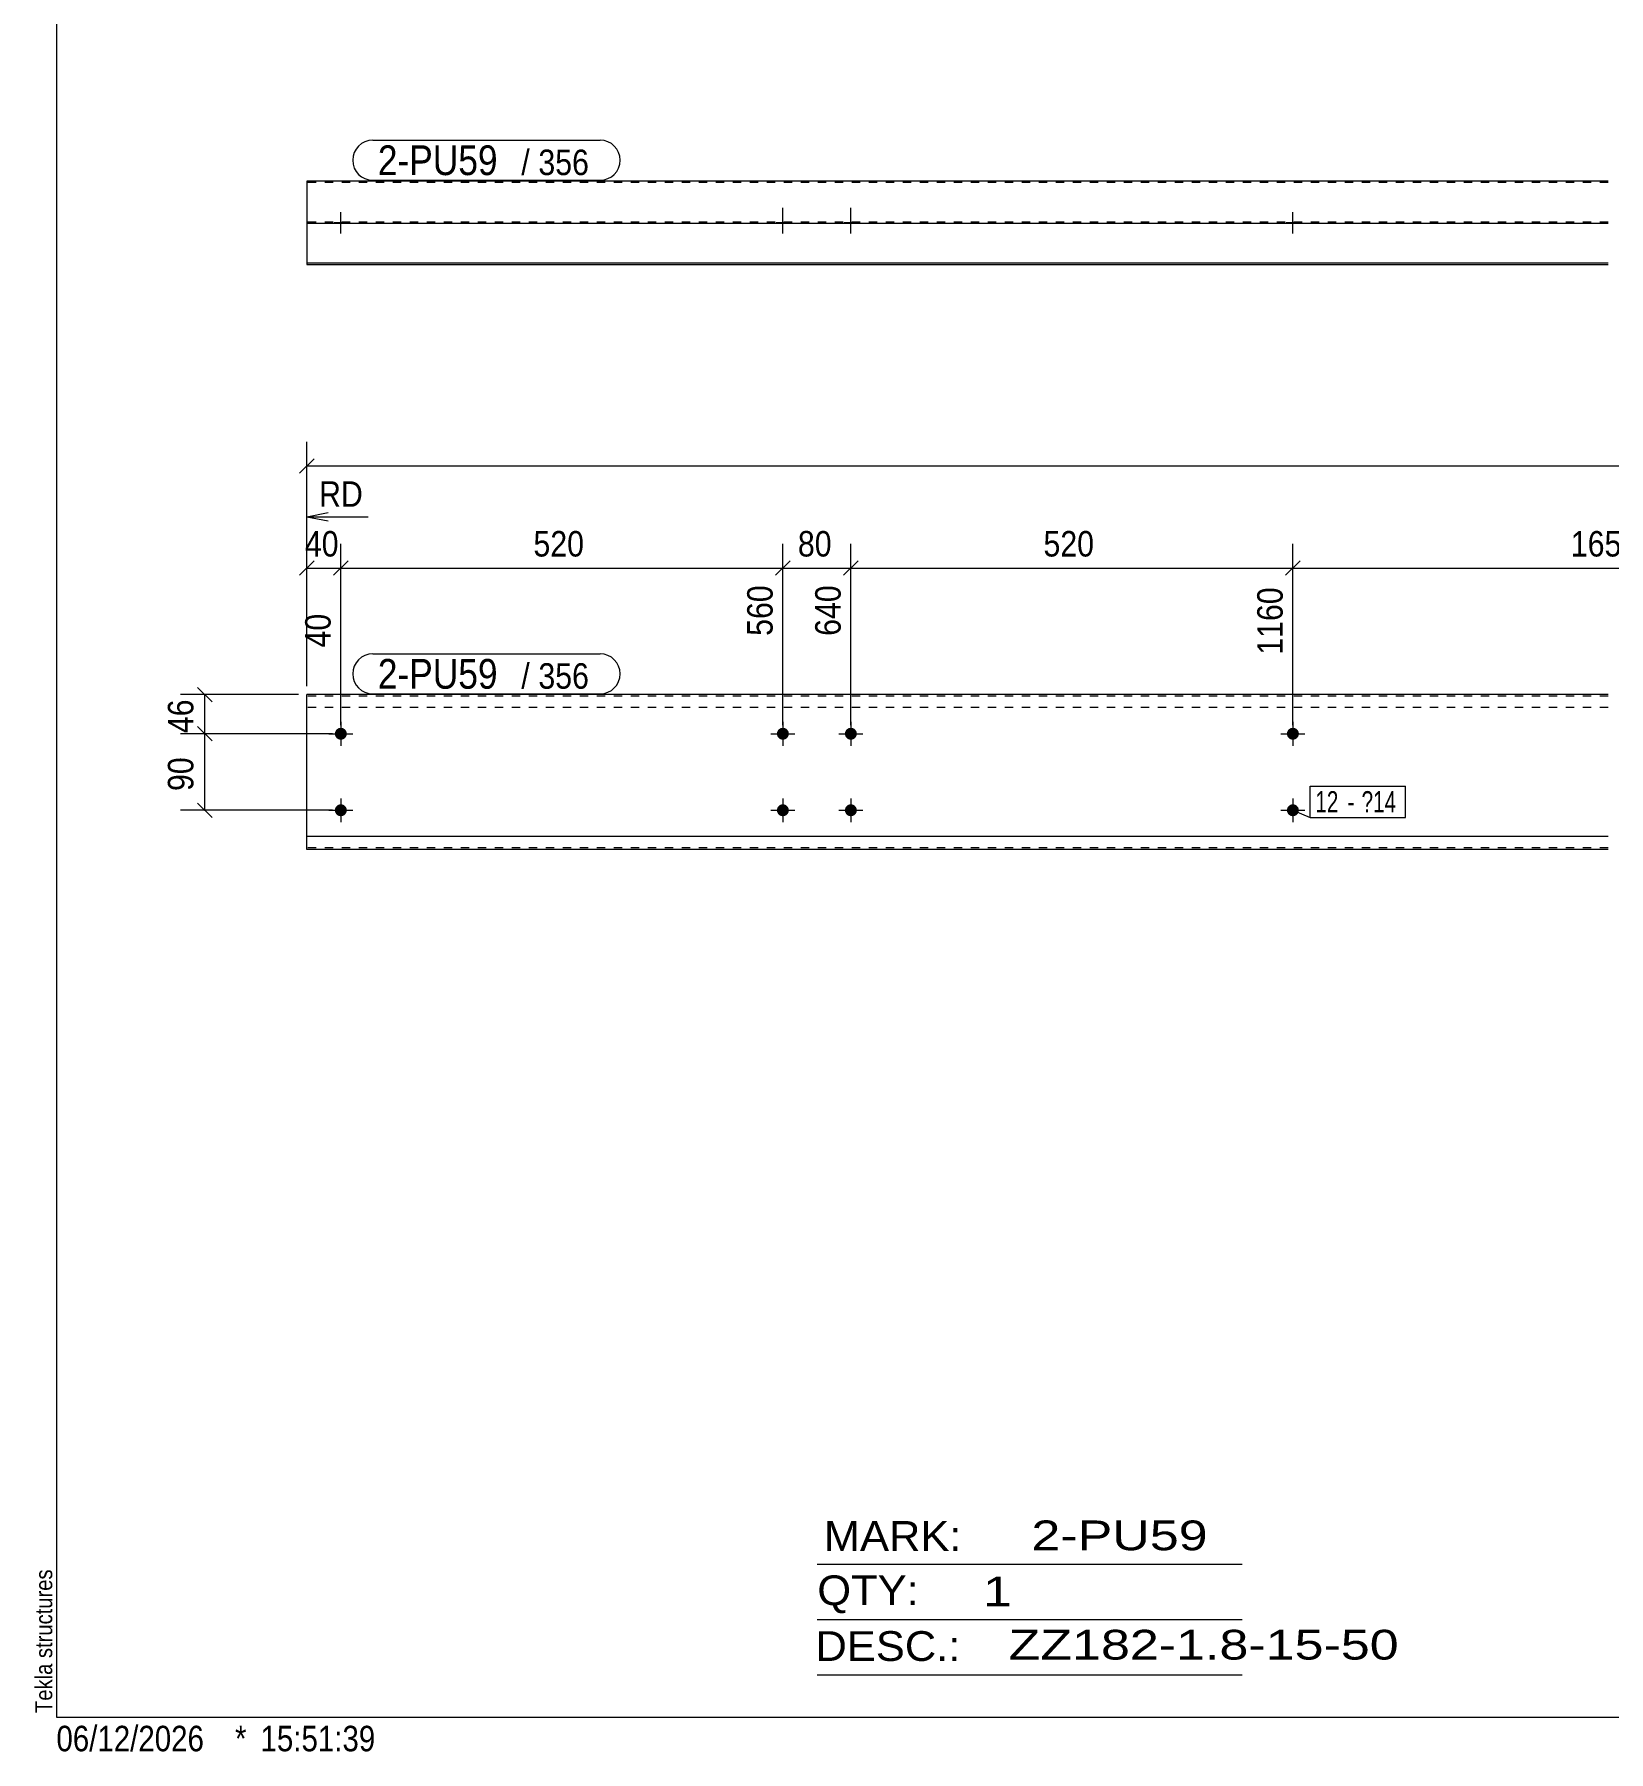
# Model space of a CAD drawing. Header units: millimetres. Extents: x 2 to 579, y 1 to 405.
# Drawn here: x 2.4 to 187.6, y 1 to 203 of the extents above; entities that cross this region are included whole.
import ezdxf

# ---------------------------------------------------------------- set-up
doc = ezdxf.new("R2010")
doc.units = ezdxf.units.MM
doc.linetypes.add('XKITLINE00', pattern=[0])
doc.linetypes.add('XKITLINE01', pattern=[4, 1, -1, 1, -1])
for name, color, linetype, lineweight in [('Bolt', 3, 'Continuous', 0), ('BoltMark', 7, 'Continuous', 0), ('Dimensions', 7, 'Continuous', 0), ('DrawingSheet', 5, 'Continuous', 0), ('OtherObjectType', 7, 'Continuous', 0), ('Part', 2, 'Continuous', 0), ('PartMark', 7, 'Continuous', 0)]:
    doc.layers.add(name, color=color, linetype=linetype, lineweight=lineweight)
doc.styles.add('ARIAL', font='ARIAL.TTF')
doc.styles.add('ARIAL_NARROW', font='ARIALN.TTF')

# ---------------------------------------------------------------- blocks, each defined once
blk = doc.blocks.new('*A3')
at = {"layer": 'Bolt'}
for points in [[(91.15, 120.67), (91.15, 120.63), (91.14, 120.6), (91.14, 120.56), (91.13, 120.53), (91.12, 120.5), (91.11, 120.46), (91.1, 120.43), (91.08, 120.4), (91.07, 120.37), (91.05, 120.34), (91.03, 120.31), (91.01, 120.28), (90.99, 120.26), (90.97, 120.23), (90.94, 120.2), (90.92, 120.18), (90.89, 120.16), (90.87, 120.14), (90.84, 120.12), (90.81, 120.1), (90.78, 120.08), (90.75, 120.07), (90.72, 120.05), (90.69, 120.04), (90.65, 120.03), (90.62, 120.02), (90.59, 120.01), (90.55, 120.01), (90.52, 120), (90.48, 120), (90.45, 120), (90.42, 120), (90.38, 120), (90.35, 120.01), (90.31, 120.01), (90.28, 120.02), (90.25, 120.03), (90.21, 120.04), (90.18, 120.05), (90.15, 120.07), (90.12, 120.08), (90.09, 120.1), (90.06, 120.12), (90.03, 120.14), (90.01, 120.16), (89.98, 120.18), (89.96, 120.2), (89.93, 120.23), (89.91, 120.26), (89.89, 120.28), (89.87, 120.31), (89.85, 120.34), (89.83, 120.37), (89.82, 120.4), (89.8, 120.43), (89.79, 120.46), (89.78, 120.5), (89.77, 120.53), (89.76, 120.56), (89.76, 120.6), (89.75, 120.63), (89.75, 120.67), (89.75, 120.7), (89.75, 120.73), (89.75, 120.77), (89.76, 120.8), (89.76, 120.84), (89.77, 120.87), (89.78, 120.9), (89.79, 120.94), (89.8, 120.97), (89.82, 121), (89.83, 121.03), (89.85, 121.06), (89.87, 121.09), (89.89, 121.12), (89.91, 121.14), (89.93, 121.17), (89.96, 121.19), (89.98, 121.22), (90.01, 121.24), (90.03, 121.26), (90.06, 121.28), (90.09, 121.3), (90.12, 121.32), (90.15, 121.33), (90.18, 121.35), (90.21, 121.36), (90.25, 121.37), (90.28, 121.38), (90.31, 121.39), (90.35, 121.39), (90.38, 121.4), (90.42, 121.4), (90.45, 121.4), (90.48, 121.4), (90.52, 121.4), (90.55, 121.39), (90.59, 121.39), (90.62, 121.38), (90.65, 121.37), (90.69, 121.36), (90.72, 121.35), (90.75, 121.33), (90.78, 121.32), (90.81, 121.3), (90.84, 121.28), (90.87, 121.26), (90.89, 121.24), (90.92, 121.22), (90.94, 121.19), (90.97, 121.17), (90.99, 121.14), (91.01, 121.12), (91.03, 121.09), (91.05, 121.06), (91.07, 121.03), (91.08, 121), (91.1, 120.97), (91.11, 120.94), (91.12, 120.9), (91.13, 120.87), (91.14, 120.84), (91.14, 120.8), (91.15, 120.77), (91.15, 120.73), (91.15, 120.7)], [(99.15, 120.67), (99.15, 120.63), (99.14, 120.6), (99.14, 120.56), (99.13, 120.53), (99.12, 120.5), (99.11, 120.46), (99.1, 120.43), (99.08, 120.4), (99.07, 120.37), (99.05, 120.34), (99.03, 120.31), (99.01, 120.28), (98.99, 120.26), (98.97, 120.23), (98.94, 120.2), (98.92, 120.18), (98.89, 120.16), (98.87, 120.14), (98.84, 120.12), (98.81, 120.1), (98.78, 120.08), (98.75, 120.07), (98.72, 120.05), (98.69, 120.04), (98.65, 120.03), (98.62, 120.02), (98.59, 120.01), (98.55, 120.01), (98.52, 120), (98.48, 120), (98.45, 120), (98.42, 120), (98.38, 120), (98.35, 120.01), (98.31, 120.01), (98.28, 120.02), (98.25, 120.03), (98.21, 120.04), (98.18, 120.05), (98.15, 120.07), (98.12, 120.08), (98.09, 120.1), (98.06, 120.12), (98.03, 120.14), (98.01, 120.16), (97.98, 120.18), (97.96, 120.2), (97.93, 120.23), (97.91, 120.26), (97.89, 120.28), (97.87, 120.31), (97.85, 120.34), (97.83, 120.37), (97.82, 120.4), (97.8, 120.43), (97.79, 120.46), (97.78, 120.5), (97.77, 120.53), (97.76, 120.56), (97.76, 120.6), (97.75, 120.63), (97.75, 120.67), (97.75, 120.7), (97.75, 120.73), (97.75, 120.77), (97.76, 120.8), (97.76, 120.84), (97.77, 120.87), (97.78, 120.9), (97.79, 120.94), (97.8, 120.97), (97.82, 121), (97.83, 121.03), (97.85, 121.06), (97.87, 121.09), (97.89, 121.12), (97.91, 121.14), (97.93, 121.17), (97.96, 121.19), (97.98, 121.22), (98.01, 121.24), (98.03, 121.26), (98.06, 121.28), (98.09, 121.3), (98.12, 121.32), (98.15, 121.33), (98.18, 121.35), (98.21, 121.36), (98.25, 121.37), (98.28, 121.38), (98.31, 121.39), (98.35, 121.39), (98.38, 121.4), (98.42, 121.4), (98.45, 121.4), (98.48, 121.4), (98.52, 121.4), (98.55, 121.39), (98.59, 121.39), (98.62, 121.38), (98.65, 121.37), (98.69, 121.36), (98.72, 121.35), (98.75, 121.33), (98.78, 121.32), (98.81, 121.3), (98.84, 121.28), (98.87, 121.26), (98.89, 121.24), (98.92, 121.22), (98.94, 121.19), (98.97, 121.17), (98.99, 121.14), (99.01, 121.12), (99.03, 121.09), (99.05, 121.06), (99.07, 121.03), (99.08, 121), (99.1, 120.97), (99.11, 120.94), (99.12, 120.9), (99.13, 120.87), (99.14, 120.84), (99.14, 120.8), (99.15, 120.77), (99.15, 120.73), (99.15, 120.7)], [(91.15, 111.67), (91.15, 111.63), (91.14, 111.6), (91.14, 111.56), (91.13, 111.53), (91.12, 111.5), (91.11, 111.46), (91.1, 111.43), (91.08, 111.4), (91.07, 111.37), (91.05, 111.34), (91.03, 111.31), (91.01, 111.28), (90.99, 111.26), (90.97, 111.23), (90.94, 111.2), (90.92, 111.18), (90.89, 111.16), (90.87, 111.14), (90.84, 111.12), (90.81, 111.1), (90.78, 111.08), (90.75, 111.07), (90.72, 111.05), (90.69, 111.04), (90.65, 111.03), (90.62, 111.02), (90.59, 111.01), (90.55, 111.01), (90.52, 111), (90.48, 111), (90.45, 111), (90.42, 111), (90.38, 111), (90.35, 111.01), (90.31, 111.01), (90.28, 111.02), (90.25, 111.03), (90.21, 111.04), (90.18, 111.05), (90.15, 111.07), (90.12, 111.08), (90.09, 111.1), (90.06, 111.12), (90.03, 111.14), (90.01, 111.16), (89.98, 111.18), (89.96, 111.2), (89.93, 111.23), (89.91, 111.26), (89.89, 111.28), (89.87, 111.31), (89.85, 111.34), (89.83, 111.37), (89.82, 111.4), (89.8, 111.43), (89.79, 111.46), (89.78, 111.5), (89.77, 111.53), (89.76, 111.56), (89.76, 111.6), (89.75, 111.63), (89.75, 111.67), (89.75, 111.7), (89.75, 111.73), (89.75, 111.77), (89.76, 111.8), (89.76, 111.84), (89.77, 111.87), (89.78, 111.9), (89.79, 111.94), (89.8, 111.97), (89.82, 112), (89.83, 112.03), (89.85, 112.06), (89.87, 112.09), (89.89, 112.12), (89.91, 112.14), (89.93, 112.17), (89.96, 112.19), (89.98, 112.22), (90.01, 112.24), (90.03, 112.26), (90.06, 112.28), (90.09, 112.3), (90.12, 112.32), (90.15, 112.33), (90.18, 112.35), (90.21, 112.36), (90.25, 112.37), (90.28, 112.38), (90.31, 112.39), (90.35, 112.39), (90.38, 112.4), (90.42, 112.4), (90.45, 112.4), (90.48, 112.4), (90.52, 112.4), (90.55, 112.39), (90.59, 112.39), (90.62, 112.38), (90.65, 112.37), (90.69, 112.36), (90.72, 112.35), (90.75, 112.33), (90.78, 112.32), (90.81, 112.3), (90.84, 112.28), (90.87, 112.26), (90.89, 112.24), (90.92, 112.22), (90.94, 112.19), (90.97, 112.17), (90.99, 112.14), (91.01, 112.12), (91.03, 112.09), (91.05, 112.06), (91.07, 112.03), (91.08, 112), (91.1, 111.97), (91.11, 111.94), (91.12, 111.9), (91.13, 111.87), (91.14, 111.84), (91.14, 111.8), (91.15, 111.77), (91.15, 111.73), (91.15, 111.7)], [(99.15, 111.67), (99.15, 111.63), (99.14, 111.6), (99.14, 111.56), (99.13, 111.53), (99.12, 111.5), (99.11, 111.46), (99.1, 111.43), (99.08, 111.4), (99.07, 111.37), (99.05, 111.34), (99.03, 111.31), (99.01, 111.28), (98.99, 111.26), (98.97, 111.23), (98.94, 111.2), (98.92, 111.18), (98.89, 111.16), (98.87, 111.14), (98.84, 111.12), (98.81, 111.1), (98.78, 111.08), (98.75, 111.07), (98.72, 111.05), (98.69, 111.04), (98.65, 111.03), (98.62, 111.02), (98.59, 111.01), (98.55, 111.01), (98.52, 111), (98.48, 111), (98.45, 111), (98.42, 111), (98.38, 111), (98.35, 111.01), (98.31, 111.01), (98.28, 111.02), (98.25, 111.03), (98.21, 111.04), (98.18, 111.05), (98.15, 111.07), (98.12, 111.08), (98.09, 111.1), (98.06, 111.12), (98.03, 111.14), (98.01, 111.16), (97.98, 111.18), (97.96, 111.2), (97.93, 111.23), (97.91, 111.26), (97.89, 111.28), (97.87, 111.31), (97.85, 111.34), (97.83, 111.37), (97.82, 111.4), (97.8, 111.43), (97.79, 111.46), (97.78, 111.5), (97.77, 111.53), (97.76, 111.56), (97.76, 111.6), (97.75, 111.63), (97.75, 111.67), (97.75, 111.7), (97.75, 111.73), (97.75, 111.77), (97.76, 111.8), (97.76, 111.84), (97.77, 111.87), (97.78, 111.9), (97.79, 111.94), (97.8, 111.97), (97.82, 112), (97.83, 112.03), (97.85, 112.06), (97.87, 112.09), (97.89, 112.12), (97.91, 112.14), (97.93, 112.17), (97.96, 112.19), (97.98, 112.22), (98.01, 112.24), (98.03, 112.26), (98.06, 112.28), (98.09, 112.3), (98.12, 112.32), (98.15, 112.33), (98.18, 112.35), (98.21, 112.36), (98.25, 112.37), (98.28, 112.38), (98.31, 112.39), (98.35, 112.39), (98.38, 112.4), (98.42, 112.4), (98.45, 112.4), (98.48, 112.4), (98.52, 112.4), (98.55, 112.39), (98.59, 112.39), (98.62, 112.38), (98.65, 112.37), (98.69, 112.36), (98.72, 112.35), (98.75, 112.33), (98.78, 112.32), (98.81, 112.3), (98.84, 112.28), (98.87, 112.26), (98.89, 112.24), (98.92, 112.22), (98.94, 112.19), (98.97, 112.17), (98.99, 112.14), (99.01, 112.12), (99.03, 112.09), (99.05, 112.06), (99.07, 112.03), (99.08, 112), (99.1, 111.97), (99.11, 111.94), (99.12, 111.9), (99.13, 111.87), (99.14, 111.84), (99.14, 111.8), (99.15, 111.77), (99.15, 111.73), (99.15, 111.7)]]:
    blk.add_hatch(color=3, dxfattribs=at).paths.add_polyline_path(points, flags=17)
at = {"layer": 'Bolt', "color": 3, "linetype": 'XKITLINE00', "lineweight": 0}
for p, q in [((90.45, 122.1), (90.45, 119.3)), ((98.45, 122.1), (98.45, 119.3)), ((89.05, 120.7), (91.85, 120.7)), ((97.05, 120.7), (99.85, 120.7)), ((89.05, 111.7), (91.85, 111.7)), ((90.45, 113.1), (90.45, 110.3)), ((97.05, 111.7), (99.85, 111.7)), ((98.45, 113.1), (98.45, 110.3))]:
    blk.add_line(p, q, dxfattribs=at)
blk = doc.blocks.new('*A4')
at = {"layer": 'Bolt'}
for points in [[(39.15, 120.67), (39.15, 120.63), (39.14, 120.6), (39.14, 120.56), (39.13, 120.53), (39.12, 120.5), (39.11, 120.46), (39.1, 120.43), (39.08, 120.4), (39.07, 120.37), (39.05, 120.34), (39.03, 120.31), (39.01, 120.28), (38.99, 120.26), (38.97, 120.23), (38.94, 120.2), (38.92, 120.18), (38.89, 120.16), (38.87, 120.14), (38.84, 120.12), (38.81, 120.1), (38.78, 120.08), (38.75, 120.07), (38.72, 120.05), (38.69, 120.04), (38.65, 120.03), (38.62, 120.02), (38.59, 120.01), (38.55, 120.01), (38.52, 120), (38.48, 120), (38.45, 120), (38.42, 120), (38.38, 120), (38.35, 120.01), (38.31, 120.01), (38.28, 120.02), (38.25, 120.03), (38.21, 120.04), (38.18, 120.05), (38.15, 120.07), (38.12, 120.08), (38.09, 120.1), (38.06, 120.12), (38.03, 120.14), (38.01, 120.16), (37.98, 120.18), (37.96, 120.2), (37.93, 120.23), (37.91, 120.26), (37.89, 120.28), (37.87, 120.31), (37.85, 120.34), (37.83, 120.37), (37.82, 120.4), (37.8, 120.43), (37.79, 120.46), (37.78, 120.5), (37.77, 120.53), (37.76, 120.56), (37.76, 120.6), (37.75, 120.63), (37.75, 120.67), (37.75, 120.7), (37.75, 120.73), (37.75, 120.77), (37.76, 120.8), (37.76, 120.84), (37.77, 120.87), (37.78, 120.9), (37.79, 120.94), (37.8, 120.97), (37.82, 121), (37.83, 121.03), (37.85, 121.06), (37.87, 121.09), (37.89, 121.12), (37.91, 121.14), (37.93, 121.17), (37.96, 121.19), (37.98, 121.22), (38.01, 121.24), (38.03, 121.26), (38.06, 121.28), (38.09, 121.3), (38.12, 121.32), (38.15, 121.33), (38.18, 121.35), (38.21, 121.36), (38.25, 121.37), (38.28, 121.38), (38.31, 121.39), (38.35, 121.39), (38.38, 121.4), (38.42, 121.4), (38.45, 121.4), (38.48, 121.4), (38.52, 121.4), (38.55, 121.39), (38.59, 121.39), (38.62, 121.38), (38.65, 121.37), (38.69, 121.36), (38.72, 121.35), (38.75, 121.33), (38.78, 121.32), (38.81, 121.3), (38.84, 121.28), (38.87, 121.26), (38.89, 121.24), (38.92, 121.22), (38.94, 121.19), (38.97, 121.17), (38.99, 121.14), (39.01, 121.12), (39.03, 121.09), (39.05, 121.06), (39.07, 121.03), (39.08, 121), (39.1, 120.97), (39.11, 120.94), (39.12, 120.9), (39.13, 120.87), (39.14, 120.84), (39.14, 120.8), (39.15, 120.77), (39.15, 120.73), (39.15, 120.7)], [(151.15, 120.67), (151.15, 120.63), (151.14, 120.6), (151.14, 120.56), (151.13, 120.53), (151.12, 120.5), (151.11, 120.46), (151.1, 120.43), (151.08, 120.4), (151.07, 120.37), (151.05, 120.34), (151.03, 120.31), (151.01, 120.28), (150.99, 120.26), (150.97, 120.23), (150.94, 120.2), (150.92, 120.18), (150.89, 120.16), (150.87, 120.14), (150.84, 120.12), (150.81, 120.1), (150.78, 120.08), (150.75, 120.07), (150.72, 120.05), (150.69, 120.04), (150.65, 120.03), (150.62, 120.02), (150.59, 120.01), (150.55, 120.01), (150.52, 120), (150.48, 120), (150.45, 120), (150.42, 120), (150.38, 120), (150.35, 120.01), (150.31, 120.01), (150.28, 120.02), (150.25, 120.03), (150.21, 120.04), (150.18, 120.05), (150.15, 120.07), (150.12, 120.08), (150.09, 120.1), (150.06, 120.12), (150.03, 120.14), (150.01, 120.16), (149.98, 120.18), (149.96, 120.2), (149.93, 120.23), (149.91, 120.26), (149.89, 120.28), (149.87, 120.31), (149.85, 120.34), (149.83, 120.37), (149.82, 120.4), (149.8, 120.43), (149.79, 120.46), (149.78, 120.5), (149.77, 120.53), (149.76, 120.56), (149.76, 120.6), (149.75, 120.63), (149.75, 120.67), (149.75, 120.7), (149.75, 120.73), (149.75, 120.77), (149.76, 120.8), (149.76, 120.84), (149.77, 120.87), (149.78, 120.9), (149.79, 120.94), (149.8, 120.97), (149.82, 121), (149.83, 121.03), (149.85, 121.06), (149.87, 121.09), (149.89, 121.12), (149.91, 121.14), (149.93, 121.17), (149.96, 121.19), (149.98, 121.22), (150.01, 121.24), (150.03, 121.26), (150.06, 121.28), (150.09, 121.3), (150.12, 121.32), (150.15, 121.33), (150.18, 121.35), (150.21, 121.36), (150.25, 121.37), (150.28, 121.38), (150.31, 121.39), (150.35, 121.39), (150.38, 121.4), (150.42, 121.4), (150.45, 121.4), (150.48, 121.4), (150.52, 121.4), (150.55, 121.39), (150.59, 121.39), (150.62, 121.38), (150.65, 121.37), (150.69, 121.36), (150.72, 121.35), (150.75, 121.33), (150.78, 121.32), (150.81, 121.3), (150.84, 121.28), (150.87, 121.26), (150.89, 121.24), (150.92, 121.22), (150.94, 121.19), (150.97, 121.17), (150.99, 121.14), (151.01, 121.12), (151.03, 121.09), (151.05, 121.06), (151.07, 121.03), (151.08, 121), (151.1, 120.97), (151.11, 120.94), (151.12, 120.9), (151.13, 120.87), (151.14, 120.84), (151.14, 120.8), (151.15, 120.77), (151.15, 120.73), (151.15, 120.7)], [(39.15, 111.67), (39.15, 111.63), (39.14, 111.6), (39.14, 111.56), (39.13, 111.53), (39.12, 111.5), (39.11, 111.46), (39.1, 111.43), (39.08, 111.4), (39.07, 111.37), (39.05, 111.34), (39.03, 111.31), (39.01, 111.28), (38.99, 111.26), (38.97, 111.23), (38.94, 111.2), (38.92, 111.18), (38.89, 111.16), (38.87, 111.14), (38.84, 111.12), (38.81, 111.1), (38.78, 111.08), (38.75, 111.07), (38.72, 111.05), (38.69, 111.04), (38.65, 111.03), (38.62, 111.02), (38.59, 111.01), (38.55, 111.01), (38.52, 111), (38.48, 111), (38.45, 111), (38.42, 111), (38.38, 111), (38.35, 111.01), (38.31, 111.01), (38.28, 111.02), (38.25, 111.03), (38.21, 111.04), (38.18, 111.05), (38.15, 111.07), (38.12, 111.08), (38.09, 111.1), (38.06, 111.12), (38.03, 111.14), (38.01, 111.16), (37.98, 111.18), (37.96, 111.2), (37.93, 111.23), (37.91, 111.26), (37.89, 111.28), (37.87, 111.31), (37.85, 111.34), (37.83, 111.37), (37.82, 111.4), (37.8, 111.43), (37.79, 111.46), (37.78, 111.5), (37.77, 111.53), (37.76, 111.56), (37.76, 111.6), (37.75, 111.63), (37.75, 111.67), (37.75, 111.7), (37.75, 111.73), (37.75, 111.77), (37.76, 111.8), (37.76, 111.84), (37.77, 111.87), (37.78, 111.9), (37.79, 111.94), (37.8, 111.97), (37.82, 112), (37.83, 112.03), (37.85, 112.06), (37.87, 112.09), (37.89, 112.12), (37.91, 112.14), (37.93, 112.17), (37.96, 112.19), (37.98, 112.22), (38.01, 112.24), (38.03, 112.26), (38.06, 112.28), (38.09, 112.3), (38.12, 112.32), (38.15, 112.33), (38.18, 112.35), (38.21, 112.36), (38.25, 112.37), (38.28, 112.38), (38.31, 112.39), (38.35, 112.39), (38.38, 112.4), (38.42, 112.4), (38.45, 112.4), (38.48, 112.4), (38.52, 112.4), (38.55, 112.39), (38.59, 112.39), (38.62, 112.38), (38.65, 112.37), (38.69, 112.36), (38.72, 112.35), (38.75, 112.33), (38.78, 112.32), (38.81, 112.3), (38.84, 112.28), (38.87, 112.26), (38.89, 112.24), (38.92, 112.22), (38.94, 112.19), (38.97, 112.17), (38.99, 112.14), (39.01, 112.12), (39.03, 112.09), (39.05, 112.06), (39.07, 112.03), (39.08, 112), (39.1, 111.97), (39.11, 111.94), (39.12, 111.9), (39.13, 111.87), (39.14, 111.84), (39.14, 111.8), (39.15, 111.77), (39.15, 111.73), (39.15, 111.7)], [(151.15, 111.67), (151.15, 111.63), (151.14, 111.6), (151.14, 111.56), (151.13, 111.53), (151.12, 111.5), (151.11, 111.46), (151.1, 111.43), (151.08, 111.4), (151.07, 111.37), (151.05, 111.34), (151.03, 111.31), (151.01, 111.28), (150.99, 111.26), (150.97, 111.23), (150.94, 111.2), (150.92, 111.18), (150.89, 111.16), (150.87, 111.14), (150.84, 111.12), (150.81, 111.1), (150.78, 111.08), (150.75, 111.07), (150.72, 111.05), (150.69, 111.04), (150.65, 111.03), (150.62, 111.02), (150.59, 111.01), (150.55, 111.01), (150.52, 111), (150.48, 111), (150.45, 111), (150.42, 111), (150.38, 111), (150.35, 111.01), (150.31, 111.01), (150.28, 111.02), (150.25, 111.03), (150.21, 111.04), (150.18, 111.05), (150.15, 111.07), (150.12, 111.08), (150.09, 111.1), (150.06, 111.12), (150.03, 111.14), (150.01, 111.16), (149.98, 111.18), (149.96, 111.2), (149.93, 111.23), (149.91, 111.26), (149.89, 111.28), (149.87, 111.31), (149.85, 111.34), (149.83, 111.37), (149.82, 111.4), (149.8, 111.43), (149.79, 111.46), (149.78, 111.5), (149.77, 111.53), (149.76, 111.56), (149.76, 111.6), (149.75, 111.63), (149.75, 111.67), (149.75, 111.7), (149.75, 111.73), (149.75, 111.77), (149.76, 111.8), (149.76, 111.84), (149.77, 111.87), (149.78, 111.9), (149.79, 111.94), (149.8, 111.97), (149.82, 112), (149.83, 112.03), (149.85, 112.06), (149.87, 112.09), (149.89, 112.12), (149.91, 112.14), (149.93, 112.17), (149.96, 112.19), (149.98, 112.22), (150.01, 112.24), (150.03, 112.26), (150.06, 112.28), (150.09, 112.3), (150.12, 112.32), (150.15, 112.33), (150.18, 112.35), (150.21, 112.36), (150.25, 112.37), (150.28, 112.38), (150.31, 112.39), (150.35, 112.39), (150.38, 112.4), (150.42, 112.4), (150.45, 112.4), (150.48, 112.4), (150.52, 112.4), (150.55, 112.39), (150.59, 112.39), (150.62, 112.38), (150.65, 112.37), (150.69, 112.36), (150.72, 112.35), (150.75, 112.33), (150.78, 112.32), (150.81, 112.3), (150.84, 112.28), (150.87, 112.26), (150.89, 112.24), (150.92, 112.22), (150.94, 112.19), (150.97, 112.17), (150.99, 112.14), (151.01, 112.12), (151.03, 112.09), (151.05, 112.06), (151.07, 112.03), (151.08, 112), (151.1, 111.97), (151.11, 111.94), (151.12, 111.9), (151.13, 111.87), (151.14, 111.84), (151.14, 111.8), (151.15, 111.77), (151.15, 111.73), (151.15, 111.7)]]:
    blk.add_hatch(color=3, dxfattribs=at).paths.add_polyline_path(points, flags=17)
at = {"layer": 'Bolt', "color": 3, "linetype": 'XKITLINE00', "lineweight": 0}
for p, q in [((38.45, 122.1), (38.45, 119.3)), ((150.45, 122.1), (150.45, 119.3)), ((37.05, 120.7), (39.85, 120.7)), ((149.05, 120.7), (151.85, 120.7)), ((37.05, 111.7), (39.85, 111.7)), ((38.45, 113.1), (38.45, 110.3)), ((149.05, 111.7), (151.85, 111.7)), ((150.45, 113.1), (150.45, 110.3))]:
    blk.add_line(p, q, dxfattribs=at)
blk = doc.blocks.new('*A7')
at = {"layer": 'Bolt'}
for points in [[(91.15, 120.67), (91.15, 120.63), (91.14, 120.6), (91.14, 120.56), (91.13, 120.53), (91.12, 120.5), (91.11, 120.46), (91.1, 120.43), (91.08, 120.4), (91.07, 120.37), (91.05, 120.34), (91.03, 120.31), (91.01, 120.28), (90.99, 120.26), (90.97, 120.23), (90.94, 120.2), (90.92, 120.18), (90.89, 120.16), (90.87, 120.14), (90.84, 120.12), (90.81, 120.1), (90.78, 120.08), (90.75, 120.07), (90.72, 120.05), (90.69, 120.04), (90.65, 120.03), (90.62, 120.02), (90.59, 120.01), (90.55, 120.01), (90.52, 120), (90.48, 120), (90.45, 120), (90.42, 120), (90.38, 120), (90.35, 120.01), (90.31, 120.01), (90.28, 120.02), (90.25, 120.03), (90.21, 120.04), (90.18, 120.05), (90.15, 120.07), (90.12, 120.08), (90.09, 120.1), (90.06, 120.12), (90.03, 120.14), (90.01, 120.16), (89.98, 120.18), (89.96, 120.2), (89.93, 120.23), (89.91, 120.26), (89.89, 120.28), (89.87, 120.31), (89.85, 120.34), (89.83, 120.37), (89.82, 120.4), (89.8, 120.43), (89.79, 120.46), (89.78, 120.5), (89.77, 120.53), (89.76, 120.56), (89.76, 120.6), (89.75, 120.63), (89.75, 120.67), (89.75, 120.7), (89.75, 120.73), (89.75, 120.77), (89.76, 120.8), (89.76, 120.84), (89.77, 120.87), (89.78, 120.9), (89.79, 120.94), (89.8, 120.97), (89.82, 121), (89.83, 121.03), (89.85, 121.06), (89.87, 121.09), (89.89, 121.12), (89.91, 121.14), (89.93, 121.17), (89.96, 121.19), (89.98, 121.22), (90.01, 121.24), (90.03, 121.26), (90.06, 121.28), (90.09, 121.3), (90.12, 121.32), (90.15, 121.33), (90.18, 121.35), (90.21, 121.36), (90.25, 121.37), (90.28, 121.38), (90.31, 121.39), (90.35, 121.39), (90.38, 121.4), (90.42, 121.4), (90.45, 121.4), (90.48, 121.4), (90.52, 121.4), (90.55, 121.39), (90.59, 121.39), (90.62, 121.38), (90.65, 121.37), (90.69, 121.36), (90.72, 121.35), (90.75, 121.33), (90.78, 121.32), (90.81, 121.3), (90.84, 121.28), (90.87, 121.26), (90.89, 121.24), (90.92, 121.22), (90.94, 121.19), (90.97, 121.17), (90.99, 121.14), (91.01, 121.12), (91.03, 121.09), (91.05, 121.06), (91.07, 121.03), (91.08, 121), (91.1, 120.97), (91.11, 120.94), (91.12, 120.9), (91.13, 120.87), (91.14, 120.84), (91.14, 120.8), (91.15, 120.77), (91.15, 120.73), (91.15, 120.7)], [(99.15, 120.67), (99.15, 120.63), (99.14, 120.6), (99.14, 120.56), (99.13, 120.53), (99.12, 120.5), (99.11, 120.46), (99.1, 120.43), (99.08, 120.4), (99.07, 120.37), (99.05, 120.34), (99.03, 120.31), (99.01, 120.28), (98.99, 120.26), (98.97, 120.23), (98.94, 120.2), (98.92, 120.18), (98.89, 120.16), (98.87, 120.14), (98.84, 120.12), (98.81, 120.1), (98.78, 120.08), (98.75, 120.07), (98.72, 120.05), (98.69, 120.04), (98.65, 120.03), (98.62, 120.02), (98.59, 120.01), (98.55, 120.01), (98.52, 120), (98.48, 120), (98.45, 120), (98.42, 120), (98.38, 120), (98.35, 120.01), (98.31, 120.01), (98.28, 120.02), (98.25, 120.03), (98.21, 120.04), (98.18, 120.05), (98.15, 120.07), (98.12, 120.08), (98.09, 120.1), (98.06, 120.12), (98.03, 120.14), (98.01, 120.16), (97.98, 120.18), (97.96, 120.2), (97.93, 120.23), (97.91, 120.26), (97.89, 120.28), (97.87, 120.31), (97.85, 120.34), (97.83, 120.37), (97.82, 120.4), (97.8, 120.43), (97.79, 120.46), (97.78, 120.5), (97.77, 120.53), (97.76, 120.56), (97.76, 120.6), (97.75, 120.63), (97.75, 120.67), (97.75, 120.7), (97.75, 120.73), (97.75, 120.77), (97.76, 120.8), (97.76, 120.84), (97.77, 120.87), (97.78, 120.9), (97.79, 120.94), (97.8, 120.97), (97.82, 121), (97.83, 121.03), (97.85, 121.06), (97.87, 121.09), (97.89, 121.12), (97.91, 121.14), (97.93, 121.17), (97.96, 121.19), (97.98, 121.22), (98.01, 121.24), (98.03, 121.26), (98.06, 121.28), (98.09, 121.3), (98.12, 121.32), (98.15, 121.33), (98.18, 121.35), (98.21, 121.36), (98.25, 121.37), (98.28, 121.38), (98.31, 121.39), (98.35, 121.39), (98.38, 121.4), (98.42, 121.4), (98.45, 121.4), (98.48, 121.4), (98.52, 121.4), (98.55, 121.39), (98.59, 121.39), (98.62, 121.38), (98.65, 121.37), (98.69, 121.36), (98.72, 121.35), (98.75, 121.33), (98.78, 121.32), (98.81, 121.3), (98.84, 121.28), (98.87, 121.26), (98.89, 121.24), (98.92, 121.22), (98.94, 121.19), (98.97, 121.17), (98.99, 121.14), (99.01, 121.12), (99.03, 121.09), (99.05, 121.06), (99.07, 121.03), (99.08, 121), (99.1, 120.97), (99.11, 120.94), (99.12, 120.9), (99.13, 120.87), (99.14, 120.84), (99.14, 120.8), (99.15, 120.77), (99.15, 120.73), (99.15, 120.7)], [(91.15, 111.67), (91.15, 111.63), (91.14, 111.6), (91.14, 111.56), (91.13, 111.53), (91.12, 111.5), (91.11, 111.46), (91.1, 111.43), (91.08, 111.4), (91.07, 111.37), (91.05, 111.34), (91.03, 111.31), (91.01, 111.28), (90.99, 111.26), (90.97, 111.23), (90.94, 111.2), (90.92, 111.18), (90.89, 111.16), (90.87, 111.14), (90.84, 111.12), (90.81, 111.1), (90.78, 111.08), (90.75, 111.07), (90.72, 111.05), (90.69, 111.04), (90.65, 111.03), (90.62, 111.02), (90.59, 111.01), (90.55, 111.01), (90.52, 111), (90.48, 111), (90.45, 111), (90.42, 111), (90.38, 111), (90.35, 111.01), (90.31, 111.01), (90.28, 111.02), (90.25, 111.03), (90.21, 111.04), (90.18, 111.05), (90.15, 111.07), (90.12, 111.08), (90.09, 111.1), (90.06, 111.12), (90.03, 111.14), (90.01, 111.16), (89.98, 111.18), (89.96, 111.2), (89.93, 111.23), (89.91, 111.26), (89.89, 111.28), (89.87, 111.31), (89.85, 111.34), (89.83, 111.37), (89.82, 111.4), (89.8, 111.43), (89.79, 111.46), (89.78, 111.5), (89.77, 111.53), (89.76, 111.56), (89.76, 111.6), (89.75, 111.63), (89.75, 111.67), (89.75, 111.7), (89.75, 111.73), (89.75, 111.77), (89.76, 111.8), (89.76, 111.84), (89.77, 111.87), (89.78, 111.9), (89.79, 111.94), (89.8, 111.97), (89.82, 112), (89.83, 112.03), (89.85, 112.06), (89.87, 112.09), (89.89, 112.12), (89.91, 112.14), (89.93, 112.17), (89.96, 112.19), (89.98, 112.22), (90.01, 112.24), (90.03, 112.26), (90.06, 112.28), (90.09, 112.3), (90.12, 112.32), (90.15, 112.33), (90.18, 112.35), (90.21, 112.36), (90.25, 112.37), (90.28, 112.38), (90.31, 112.39), (90.35, 112.39), (90.38, 112.4), (90.42, 112.4), (90.45, 112.4), (90.48, 112.4), (90.52, 112.4), (90.55, 112.39), (90.59, 112.39), (90.62, 112.38), (90.65, 112.37), (90.69, 112.36), (90.72, 112.35), (90.75, 112.33), (90.78, 112.32), (90.81, 112.3), (90.84, 112.28), (90.87, 112.26), (90.89, 112.24), (90.92, 112.22), (90.94, 112.19), (90.97, 112.17), (90.99, 112.14), (91.01, 112.12), (91.03, 112.09), (91.05, 112.06), (91.07, 112.03), (91.08, 112), (91.1, 111.97), (91.11, 111.94), (91.12, 111.9), (91.13, 111.87), (91.14, 111.84), (91.14, 111.8), (91.15, 111.77), (91.15, 111.73), (91.15, 111.7)], [(99.15, 111.67), (99.15, 111.63), (99.14, 111.6), (99.14, 111.56), (99.13, 111.53), (99.12, 111.5), (99.11, 111.46), (99.1, 111.43), (99.08, 111.4), (99.07, 111.37), (99.05, 111.34), (99.03, 111.31), (99.01, 111.28), (98.99, 111.26), (98.97, 111.23), (98.94, 111.2), (98.92, 111.18), (98.89, 111.16), (98.87, 111.14), (98.84, 111.12), (98.81, 111.1), (98.78, 111.08), (98.75, 111.07), (98.72, 111.05), (98.69, 111.04), (98.65, 111.03), (98.62, 111.02), (98.59, 111.01), (98.55, 111.01), (98.52, 111), (98.48, 111), (98.45, 111), (98.42, 111), (98.38, 111), (98.35, 111.01), (98.31, 111.01), (98.28, 111.02), (98.25, 111.03), (98.21, 111.04), (98.18, 111.05), (98.15, 111.07), (98.12, 111.08), (98.09, 111.1), (98.06, 111.12), (98.03, 111.14), (98.01, 111.16), (97.98, 111.18), (97.96, 111.2), (97.93, 111.23), (97.91, 111.26), (97.89, 111.28), (97.87, 111.31), (97.85, 111.34), (97.83, 111.37), (97.82, 111.4), (97.8, 111.43), (97.79, 111.46), (97.78, 111.5), (97.77, 111.53), (97.76, 111.56), (97.76, 111.6), (97.75, 111.63), (97.75, 111.67), (97.75, 111.7), (97.75, 111.73), (97.75, 111.77), (97.76, 111.8), (97.76, 111.84), (97.77, 111.87), (97.78, 111.9), (97.79, 111.94), (97.8, 111.97), (97.82, 112), (97.83, 112.03), (97.85, 112.06), (97.87, 112.09), (97.89, 112.12), (97.91, 112.14), (97.93, 112.17), (97.96, 112.19), (97.98, 112.22), (98.01, 112.24), (98.03, 112.26), (98.06, 112.28), (98.09, 112.3), (98.12, 112.32), (98.15, 112.33), (98.18, 112.35), (98.21, 112.36), (98.25, 112.37), (98.28, 112.38), (98.31, 112.39), (98.35, 112.39), (98.38, 112.4), (98.42, 112.4), (98.45, 112.4), (98.48, 112.4), (98.52, 112.4), (98.55, 112.39), (98.59, 112.39), (98.62, 112.38), (98.65, 112.37), (98.69, 112.36), (98.72, 112.35), (98.75, 112.33), (98.78, 112.32), (98.81, 112.3), (98.84, 112.28), (98.87, 112.26), (98.89, 112.24), (98.92, 112.22), (98.94, 112.19), (98.97, 112.17), (98.99, 112.14), (99.01, 112.12), (99.03, 112.09), (99.05, 112.06), (99.07, 112.03), (99.08, 112), (99.1, 111.97), (99.11, 111.94), (99.12, 111.9), (99.13, 111.87), (99.14, 111.84), (99.14, 111.8), (99.15, 111.77), (99.15, 111.73), (99.15, 111.7)]]:
    blk.add_hatch(color=3, dxfattribs=at).paths.add_polyline_path(points, flags=17)
at = {"layer": 'Bolt', "color": 3, "linetype": 'XKITLINE00', "lineweight": 0}
for p, q in [((90.45, 122.1), (90.45, 119.3)), ((98.45, 122.1), (98.45, 119.3)), ((89.05, 120.7), (91.85, 120.7)), ((97.05, 120.7), (99.85, 120.7)), ((89.05, 111.7), (91.85, 111.7)), ((90.45, 113.1), (90.45, 110.3)), ((97.05, 111.7), (99.85, 111.7)), ((98.45, 113.1), (98.45, 110.3))]:
    blk.add_line(p, q, dxfattribs=at)
blk = doc.blocks.new('*A8')
at = {"layer": 'Part', "color": 2, "linetype": 'XKITLINE00', "lineweight": 0}
for p, q in [((34.45, 107.1), (34.45, 125.3)), ((187.55, 125.3), (34.45, 125.3)), ((187.55, 108.6), (34.45, 108.6)), ((187.55, 107.1), (34.45, 107.1))]:
    blk.add_line(p, q, dxfattribs=at)
at = {"layer": 'Part', "color": 7, "linetype": 'XKITLINE01', "lineweight": 0}
for p, q in [((187.55, 125.12), (34.45, 125.12)), ((187.55, 123.8), (34.45, 123.8)), ((187.55, 107.28), (34.45, 107.28))]:
    blk.add_line(p, q, dxfattribs=at)
blk = doc.blocks.new('*A11')
at = {"layer": 'Bolt'}
for points in [[(91.15, 180.9), (91.15, 180.72), (89.75, 180.72), (89.75, 180.9)], [(91.15, 180.9), (91.15, 180.72), (89.75, 180.72), (89.75, 180.9)], [(99.15, 180.9), (99.15, 180.72), (97.75, 180.72), (97.75, 180.9)], [(99.15, 180.9), (99.15, 180.72), (97.75, 180.72), (97.75, 180.9)]]:
    blk.add_hatch(color=3, dxfattribs=at).paths.add_polyline_path(points, flags=17)
at = {"layer": 'Bolt', "color": 3, "linetype": 'XKITLINE00', "lineweight": 0}
for p, q in [((90.45, 179.56), (90.45, 182.56)), ((90.45, 179.56), (90.45, 182.56)), ((98.45, 179.56), (98.45, 182.56)), ((98.45, 179.56), (98.45, 182.56)), ((89.75, 180.72), (89.75, 180.9)), ((89.75, 180.72), (89.75, 180.9)), ((91.15, 180.72), (91.15, 180.9)), ((91.15, 180.72), (91.15, 180.9)), ((97.75, 180.72), (97.75, 180.9)), ((97.75, 180.72), (97.75, 180.9)), ((99.15, 180.72), (99.15, 180.9)), ((99.15, 180.72), (99.15, 180.9))]:
    blk.add_line(p, q, dxfattribs=at)
blk = doc.blocks.new('*A12')
at = {"layer": 'Bolt'}
for points in [[(39.15, 180.9), (39.15, 180.72), (37.75, 180.72), (37.75, 180.9)], [(39.15, 180.9), (39.15, 180.72), (37.75, 180.72), (37.75, 180.9)], [(151.15, 180.9), (151.15, 180.72), (149.75, 180.72), (149.75, 180.9)], [(151.15, 180.9), (151.15, 180.72), (149.75, 180.72), (149.75, 180.9)]]:
    blk.add_hatch(color=3, dxfattribs=at).paths.add_polyline_path(points, flags=17)
at = {"layer": 'Bolt', "color": 3, "linetype": 'XKITLINE00', "lineweight": 0}
for p, q in [((38.45, 179.56), (38.45, 182.06)), ((38.45, 179.56), (38.45, 182.06)), ((150.45, 179.56), (150.45, 182.06)), ((150.45, 179.56), (150.45, 182.06)), ((37.75, 180.72), (37.75, 180.9)), ((37.75, 180.72), (37.75, 180.9)), ((39.15, 180.72), (39.15, 180.9)), ((39.15, 180.72), (39.15, 180.9)), ((149.75, 180.72), (149.75, 180.9)), ((149.75, 180.72), (149.75, 180.9)), ((151.15, 180.72), (151.15, 180.9)), ((151.15, 180.72), (151.15, 180.9))]:
    blk.add_line(p, q, dxfattribs=at)
blk = doc.blocks.new('*A15')
at = {"layer": 'Bolt'}
for points in [[(91.15, 180.9), (91.15, 180.72), (89.75, 180.72), (89.75, 180.9)], [(91.15, 180.9), (91.15, 180.72), (89.75, 180.72), (89.75, 180.9)], [(99.15, 180.9), (99.15, 180.72), (97.75, 180.72), (97.75, 180.9)], [(99.15, 180.9), (99.15, 180.72), (97.75, 180.72), (97.75, 180.9)]]:
    blk.add_hatch(color=3, dxfattribs=at).paths.add_polyline_path(points, flags=17)
at = {"layer": 'Bolt', "color": 3, "linetype": 'XKITLINE00', "lineweight": 0}
for p, q in [((90.45, 179.56), (90.45, 182.56)), ((90.45, 179.56), (90.45, 182.56)), ((98.45, 179.56), (98.45, 182.56)), ((98.45, 179.56), (98.45, 182.56)), ((89.75, 180.72), (89.75, 180.9)), ((89.75, 180.72), (89.75, 180.9)), ((91.15, 180.72), (91.15, 180.9)), ((91.15, 180.72), (91.15, 180.9)), ((97.75, 180.72), (97.75, 180.9)), ((97.75, 180.72), (97.75, 180.9)), ((99.15, 180.72), (99.15, 180.9)), ((99.15, 180.72), (99.15, 180.9))]:
    blk.add_line(p, q, dxfattribs=at)
blk = doc.blocks.new('*A16')
at = {"layer": 'Part', "color": 2, "linetype": 'XKITLINE00', "lineweight": 0}
for p, q in [((34.45, 185.72), (34.45, 175.9)), ((187.55, 185.72), (34.45, 185.72)), ((187.55, 180.72), (34.45, 180.72)), ((187.55, 176.08), (34.45, 176.08)), ((34.45, 175.9), (187.55, 175.9))]:
    blk.add_line(p, q, dxfattribs=at)
at = {"layer": 'Part', "color": 7, "linetype": 'XKITLINE01', "lineweight": 0}
for p, q in [((187.55, 185.54), (34.45, 185.54)), ((187.55, 180.9), (34.45, 180.9))]:
    blk.add_line(p, q, dxfattribs=at)
blk = doc.blocks.new('*A17')
at = {"layer": 'DrawingSheet', "color": 5, "linetype": 'XKITLINE00', "lineweight": 0}
for p, q in [((5, 405), (5, 5)), ((5, 5), (579, 5))]:
    blk.add_line(p, q, dxfattribs=at)
at = {"layer": 'DrawingSheet', "color": 5, "style": 'ARIAL', "width": 0.85}
blk.add_text('Tekla structures', height=2, rotation=90, dxfattribs=at).set_placement((4.5, 5.5))
blk = doc.blocks.new('*A21')
at = {"layer": 'OtherObjectType', "color": 6, "linetype": 'XKITLINE00', "lineweight": 0}
for p, q in [((94.5, 23), (144.5, 23)), ((94.5, 16.5), (144.5, 16.5)), ((94.5, 10), (144.5, 10))]:
    blk.add_line(p, q, dxfattribs=at)
at = {"layer": 'OtherObjectType', "color": 6, "style": 'ARIAL_NARROW'}
for s, width, p in [('MARK:', 1.275, (95.27, 24.58)), ('2-PU59', 1.525501, (119.69, 24.65)), ('QTY:', 1.275, (94.5, 18.19)), ('1', 1.525501, (113.99, 18.05)), ('DESC.:', 1.275, (94.29, 11.63)), ('ZZ182-1.8-15-50', 1.525501, (117, 11.79))]:
    blk.add_text(s, height=3.5, dxfattribs=dict(at, width=width)).set_placement(p)
blk = doc.blocks.new('*A24')
at = {"layer": 'OtherObjectType', "color": 7, "style": 'ARIAL_NARROW', "width": 1.008832}
for s, p in [('06/12/2026', (4.99, 1)), ('15:51:39', (29, 1)), ('*', (26, 1))]:
    blk.add_text(s, height=3, dxfattribs=at).set_placement(p)
blk = doc.blocks.new('*A25')
at = {"layer": 'Dimensions', "color": 7, "linetype": 'XKITLINE00', "lineweight": 0}
for p, q in [((21.6, 121.55), (23.3, 119.85)), ((37.45, 120.7), (19.6, 120.7)), ((22.45, 111.7), (22.45, 120.7)), ((37.45, 111.7), (19.6, 111.7)), ((21.6, 112.55), (23.3, 110.85))]:
    blk.add_line(p, q, dxfattribs=at)
at = {"layer": 'Dimensions', "color": 3}
for p in [(22.45, 120.7), (22.45, 111.7)]:
    blk.add_point(p, dxfattribs=at)
at = {"layer": 'Dimensions', "color": 3, "style": 'ARIAL', "width": 0.85}
blk.add_text('90', height=3, rotation=90.0002, dxfattribs=at).set_placement((21.1, 113.97))
blk = doc.blocks.new('*A26')
at = {"layer": 'Dimensions', "color": 7, "linetype": 'XKITLINE00', "lineweight": 0}
for p, q in [((33.45, 125.3), (19.6, 125.3)), ((21.6, 126.15), (23.3, 124.45)), ((22.45, 120.7), (22.45, 125.3)), ((21.6, 121.55), (23.3, 119.85)), ((37.45, 120.7), (19.6, 120.7))]:
    blk.add_line(p, q, dxfattribs=at)
at = {"layer": 'Dimensions', "color": 3}
for p in [(22.45, 125.3), (22.45, 120.7)]:
    blk.add_point(p, dxfattribs=at)
at = {"layer": 'Dimensions', "color": 3, "style": 'ARIAL', "width": 0.85}
blk.add_text('46', height=3, rotation=90.0002, dxfattribs=at).set_placement((21.1, 120.77))
blk = doc.blocks.new('*A33')
at = {"layer": 'Dimensions', "color": 7, "linetype": 'XKITLINE00', "lineweight": 0}
for p, q in [((34.45, 126.3), (34.45, 155.05)), ((35.3, 153.05), (33.6, 151.35)), ((34.45, 152.2), (440.92, 152.2))]:
    blk.add_line(p, q, dxfattribs=at)
at = {"layer": 'Dimensions', "color": 3}
blk.add_point((34.45, 152.2), dxfattribs=at)
blk = doc.blocks.new('*A34')
at = {"layer": 'Dimensions', "color": 7, "linetype": 'XKITLINE00', "lineweight": 0}
for p, q in [((34.45, 126.3), (34.45, 150.7)), ((36.95, 146.7), (34.45, 146.2)), ((36.95, 145.7), (34.45, 146.2)), ((41.67, 146.2), (34.45, 146.2)), ((34.45, 126.3), (34.45, 143.05)), ((38.45, 121.7), (38.45, 143.05)), ((35.3, 141.05), (33.6, 139.35)), ((34.45, 140.2), (38.45, 140.2)), ((39.3, 141.05), (37.6, 139.35))]:
    blk.add_line(p, q, dxfattribs=at)
at = {"layer": 'Dimensions', "color": 7}
blk.add_point((34.45, 146.2), dxfattribs=at)
at = {"layer": 'Dimensions', "color": 3}
for p in [(34.45, 140.2), (38.45, 140.2)]:
    blk.add_point(p, dxfattribs=at)
at = {"layer": 'Dimensions', "color": 3, "style": 'ARIAL', "width": 0.85}
for s, p in [('RD', (35.89, 147.4)), ('40', (34.22, 141.55))]:
    blk.add_text(s, height=3, dxfattribs=at).set_placement(p)
blk.add_text('40', height=3, rotation=90.0002, dxfattribs=at).set_placement((37.25, 130.85))
blk = doc.blocks.new('*A35')
at = {"layer": 'Dimensions', "color": 7, "linetype": 'XKITLINE00', "lineweight": 0}
for p, q in [((38.45, 121.7), (38.45, 143.05)), ((90.45, 121.7), (90.45, 143.05)), ((39.3, 141.05), (37.6, 139.35)), ((38.45, 140.2), (90.45, 140.2)), ((91.3, 141.05), (89.6, 139.35))]:
    blk.add_line(p, q, dxfattribs=at)
at = {"layer": 'Dimensions', "color": 3}
for p in [(38.45, 140.2), (90.45, 140.2)]:
    blk.add_point(p, dxfattribs=at)
at = {"layer": 'Dimensions', "color": 3, "style": 'ARIAL', "width": 0.85}
blk.add_text('520', height=3, dxfattribs=at).set_placement((61.11, 141.55))
blk.add_text('560', height=3, rotation=90.0002, dxfattribs=at).set_placement((89.25, 132.22))
blk = doc.blocks.new('*A36')
at = {"layer": 'Dimensions', "color": 7, "linetype": 'XKITLINE00', "lineweight": 0}
for p, q in [((90.45, 121.7), (90.45, 143.05)), ((98.45, 121.7), (98.45, 143.05)), ((91.3, 141.05), (89.6, 139.35)), ((90.45, 140.2), (98.45, 140.2)), ((99.3, 141.05), (97.6, 139.35))]:
    blk.add_line(p, q, dxfattribs=at)
at = {"layer": 'Dimensions', "color": 3}
for p in [(90.45, 140.2), (98.45, 140.2)]:
    blk.add_point(p, dxfattribs=at)
at = {"layer": 'Dimensions', "color": 3, "style": 'ARIAL', "width": 0.85}
blk.add_text('80', height=3, dxfattribs=at).set_placement((92.22, 141.55))
blk.add_text('640', height=3, rotation=90.0002, dxfattribs=at).set_placement((97.25, 132.22))
blk = doc.blocks.new('*A37')
at = {"layer": 'Dimensions', "color": 7, "linetype": 'XKITLINE00', "lineweight": 0}
for p, q in [((98.45, 121.7), (98.45, 143.05)), ((150.45, 121.7), (150.45, 143.05)), ((99.3, 141.05), (97.6, 139.35)), ((98.45, 140.2), (150.45, 140.2)), ((151.3, 141.05), (149.6, 139.35))]:
    blk.add_line(p, q, dxfattribs=at)
at = {"layer": 'Dimensions', "color": 3}
for p in [(98.45, 140.2), (150.45, 140.2)]:
    blk.add_point(p, dxfattribs=at)
at = {"layer": 'Dimensions', "color": 3, "style": 'ARIAL', "width": 0.85}
blk.add_text('520', height=3, dxfattribs=at).set_placement((121.11, 141.55))
blk.add_text('1160', height=3, rotation=90.0002, dxfattribs=at).set_placement((149.25, 130))
blk = doc.blocks.new('*A38')
at = {"layer": 'Dimensions', "color": 7, "linetype": 'XKITLINE00', "lineweight": 0}
for p, q in [((150.45, 121.7), (150.45, 143.05)), ((224.74, 121.7), (224.74, 143.05)), ((151.3, 141.05), (149.6, 139.35)), ((150.45, 140.2), (224.74, 140.2)), ((225.59, 141.05), (223.9, 139.35))]:
    blk.add_line(p, q, dxfattribs=at)
at = {"layer": 'Dimensions', "color": 3}
for p in [(150.45, 140.2), (224.74, 140.2)]:
    blk.add_point(p, dxfattribs=at)
at = {"layer": 'Dimensions', "color": 3, "style": 'ARIAL', "width": 0.85}
blk.add_text('1655', height=3, dxfattribs=at).set_placement((183.15, 141.55))
blk.add_text('2815', height=3, rotation=90.0002, dxfattribs=at).set_placement((223.54, 130))
blk = doc.blocks.new('*A46')
at = {"layer": 'BoltMark', "color": 7, "linetype": 'XKITLINE00', "lineweight": 0}
for p, q in [((152.49, 114.55), (163.69, 114.55)), ((152.49, 110.85), (152.49, 114.55)), ((163.69, 110.85), (163.69, 114.55)), ((150.45, 111.7), (152.49, 110.85)), ((152.49, 110.85), (163.69, 110.85))]:
    blk.add_line(p, q, dxfattribs=at)
at = {"layer": 'BoltMark', "color": 3, "style": 'ARIAL_NARROW', "width": 0.85}
for s, p in [('12', (153.09, 111.45)), ('?14', (158.53, 111.45)), ('-', (156.88, 111.45))]:
    blk.add_text(s, height=2.5, dxfattribs=at).set_placement(p)
blk = doc.blocks.new('*A49')
at = {"layer": 'PartMark', "color": 7, "linetype": 'XKITLINE00', "lineweight": 0}
for p, q in [((42.2, 130.1), (68.96, 130.1)), ((42.2, 125.4), (68.96, 125.4))]:
    blk.add_line(p, q, dxfattribs=at)
for centre, start, end in [((42.2, 127.75), 90, 270), ((68.96, 127.75), 270, 90)]:
    blk.add_arc(centre, 2.35, start, end, dxfattribs=at)
at = {"layer": 'PartMark', "color": 1, "style": 'ARIAL', "width": 0.85}
blk.add_text('2-PU59', height=3.5, dxfattribs=at).set_placement((42.8, 126))
at = {"layer": 'PartMark', "color": 3, "style": 'ARIAL', "width": 0.85}
for s, p in [('/', (59.68, 126)), ('356', (61.69, 126))]:
    blk.add_text(s, height=3, dxfattribs=at).set_placement(p)
blk = doc.blocks.new('*A51')
at = {"layer": 'PartMark', "color": 7, "linetype": 'XKITLINE00', "lineweight": 0}
for p, q in [((42.2, 190.52), (68.96, 190.52)), ((42.2, 185.82), (68.96, 185.82))]:
    blk.add_line(p, q, dxfattribs=at)
for centre, start, end in [((42.2, 188.17), 90, 270), ((68.96, 188.17), 270, 90)]:
    blk.add_arc(centre, 2.35, start, end, dxfattribs=at)
at = {"layer": 'PartMark', "color": 1, "style": 'ARIAL', "width": 0.85}
blk.add_text('2-PU59', height=3.5, dxfattribs=at).set_placement((42.8, 186.42))
at = {"layer": 'PartMark', "color": 3, "style": 'ARIAL', "width": 0.85}
for s, p in [('/', (59.68, 186.42)), ('356', (61.69, 186.42))]:
    blk.add_text(s, height=3, dxfattribs=at).set_placement(p)

msp = doc.modelspace()

# ---------------------------------------------------------------- block references
at = {"lineweight": 0}
for name in ['*A17', '*A51', '*A12', '*A11', '*A15', '*A33', '*A34', '*A35', '*A36', '*A37', '*A38', '*A49', '*A26', '*A25', '*A4', '*A3', '*A7', '*A46', '*A21', '*A24']:
    msp.add_blockref(name, (0, 0), dxfattribs=at)
at = {"layer": 'Part', "lineweight": 0}
for name in ['*A16', '*A8']:
    msp.add_blockref(name, (0, 0), dxfattribs=at)

doc.saveas('drawing.dxf')
